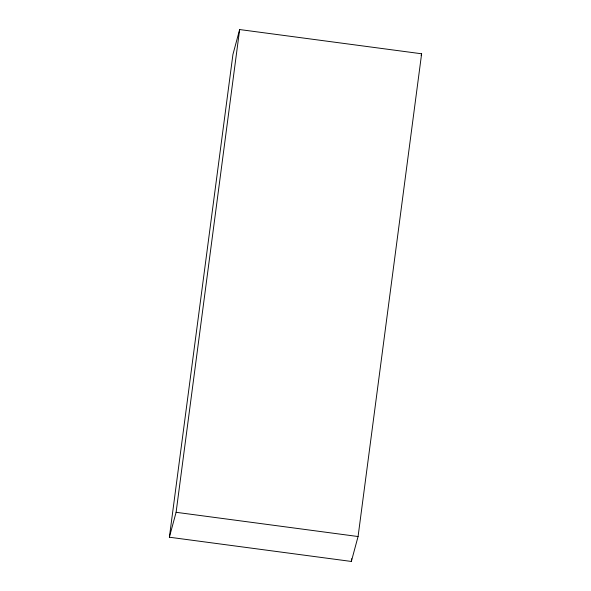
<?xml version="1.0" encoding="UTF-8"?>
<svg xmlns="http://www.w3.org/2000/svg" width="591" height="591" viewBox="0 0 591 591"><rect width="100%" height="100%" fill="white"/><g stroke="black" fill="none" stroke-linecap="round" stroke-linejoin="round"><path stroke-width="0.89" d="M169.373 537.219L232.928 54.468L239.65 29.55L421.627 53.781L358.072 536.532L351.35 561.45L169.373 537.219L176.096 512.301L239.65 29.55M351.35 561.45L351.704 558.709M421.147 55.561L421.627 53.781M176.096 512.301L358.072 536.532"/></g></svg>
